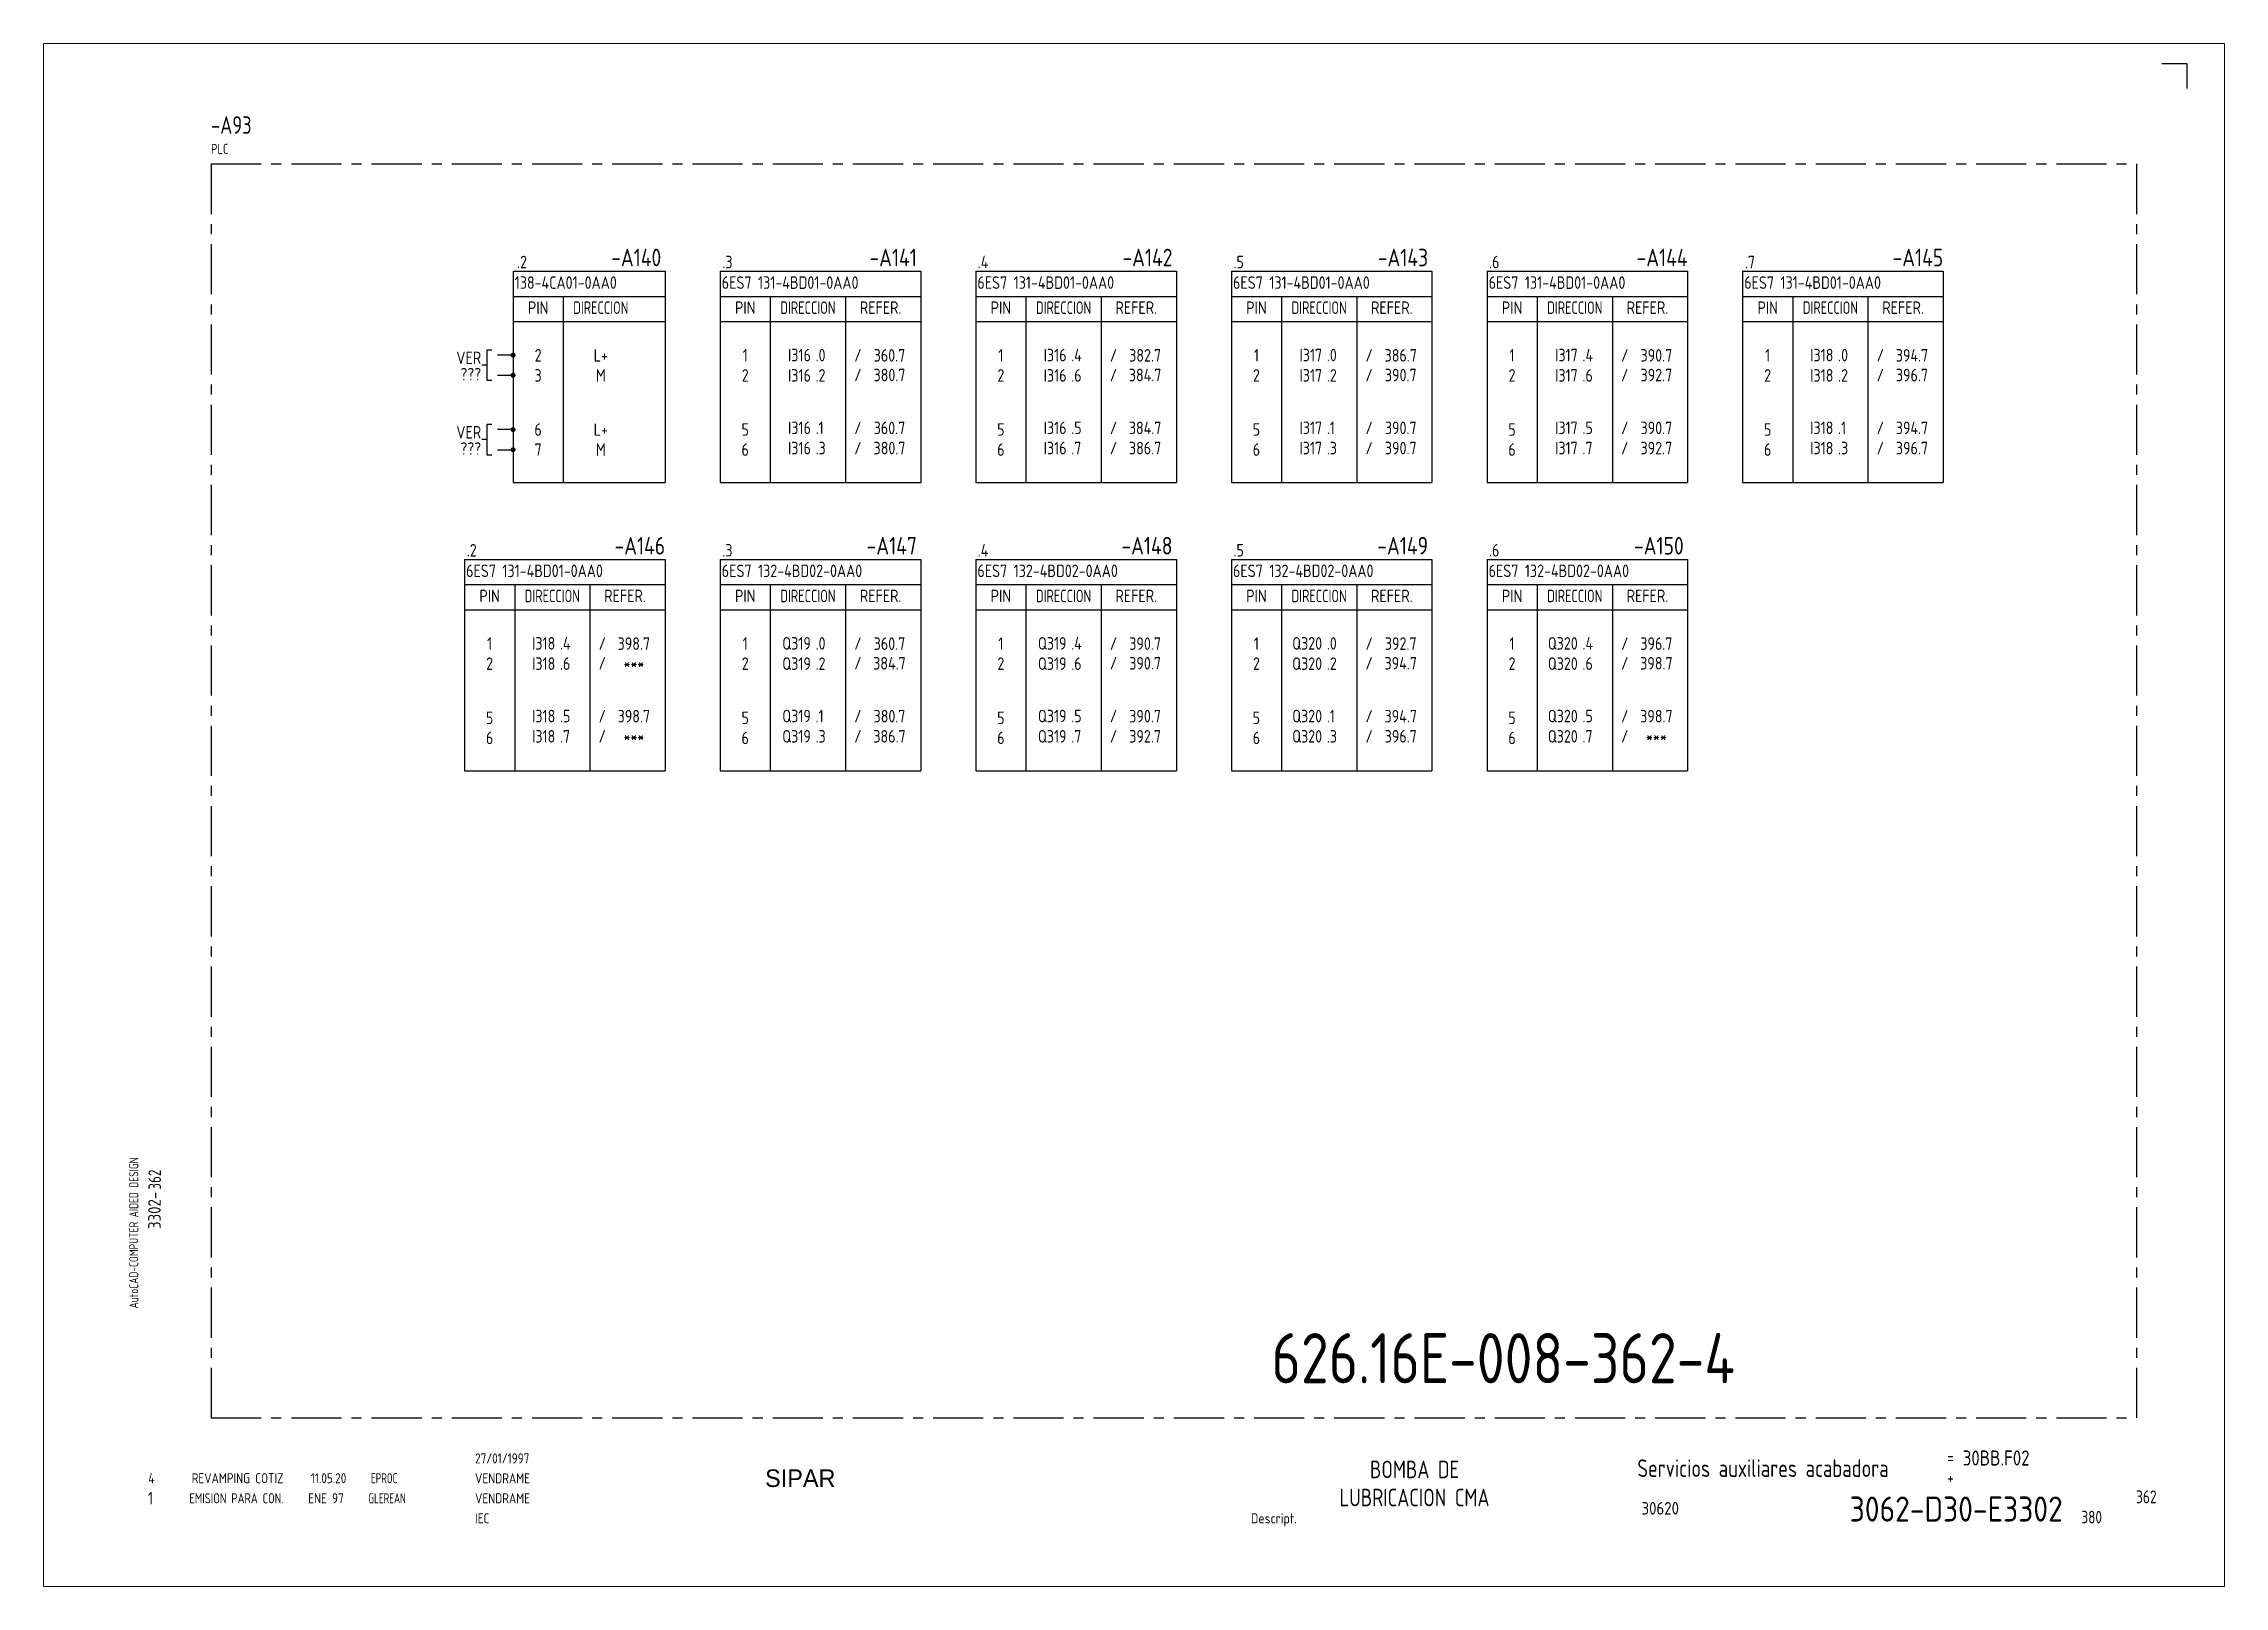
# Paper-space layout 'Presentación1' of a CAD drawing. Extents: x -8 to 427, y -6 to 301.
# The model-space entities are those that its viewports show. They can reach past a viewport. Long polylines and large blocks are cut down to what shows.
import ezdxf
from ezdxf.enums import TextEntityAlignment as Align

# ---------------------------------------------------------------- set-up
doc = ezdxf.new("R2010")
doc.units = 0
doc.header["$LTSCALE"] = 8
doc.header["$MEASUREMENT"] = 0
doc.linetypes.add('CENTER', pattern=[2, 1.25, -0.25, 0.25, -0.25])
doc.layers.get('0').update_dxf_attribs({"linetype": 'CONTINUOUS'})
doc.layers.add('CART', color=7, linetype='CONTINUOUS')
doc.styles.add('DIN', font='DIN', dxfattribs={"width": 0.85})
doc.styles.add('UNIV', font='UNIV')

# ---------------------------------------------------------------- blocks, each defined once
blk = doc.blocks.new('WB-FG100')
at = {"layer": 'CART', "color": 1}
for p, q in [((415, 297), (420, 297)), ((420, 297), (420, 292))]:
    blk.add_line(p, q, dxfattribs=at)
at = {"layer": 'CART', "color": 1, "style": 'DIN', "width": 0.8}
blk.add_text('AutoCAD-COMPUTER AIDED DESIGN', height=1.8, rotation=90, dxfattribs=at).set_placement((11.47, 48.84))
at = {"layer": 'CART', "color": 3, "style": 'DIN', "width": 0.8}
for s, p in [('=', (372.24, 17.91)), ('+', (372.24, 13.87))]:
    blk.add_text(s, height=2.5, dxfattribs=at).set_placement(p)
at = {"layer": 'CART', "color": 7, "style": 'DIN', "width": 0.9}
blk.add_attdef('FILE', text='', height=2.5, rotation=90, dxfattribs=at).set_placement((15.95, 68.38), align=Align.CENTER)
for tag, p in [('MOD-3', (13.92, 19)), ('MOD-2', (13.92, 15)), ('MOD-1', (13.92, 11)), ('NR.COMMESSA', (315, 9))]:
    blk.add_attdef(tag, text='', height=2.5, dxfattribs=at).set_placement(p, align=Align.MIDDLE)
at = {"layer": 'CART', "color": 7, "style": 'DIN'}
for tag, width, p in [('REV-3', 0.9, (21.66, 19)), ('DATA-3', 0.9, (45.37, 19)), ('NOME-3', 0.9, (57.37, 19)), ('REV-2', 0.9, (21.66, 15)), ('DATA-2', 0.9, (45.37, 15)), ('NOME-2', 0.9, (57.37, 15)), ('REV-1', 0.9, (21.66, 11)), ('DATA-1', 0.9, (45.37, 11)), ('NOME-1', 0.7, (57.37, 11))]:
    blk.add_attdef(tag, text='', height=2, dxfattribs=dict(at, width=width)).set_placement(p, align=Align.MIDDLE_LEFT)
at = {"layer": 'CART', "color": 7, "style": 'DIN', "width": 0.9}
for tag, p, height in [('DATA', (78.64, 17.94), 2), ('ESECUTORE', (78.64, 13.97), 2), ('CONTROLLORE', (78.64, 9.99), 2), ('NORMA', (78.64, 6.01), 2), ('SEGUE', (398.93, 5.65), 2.8)]:
    blk.add_attdef(tag, p, '', height=height, dxfattribs=at)
at = {"layer": 'CART', "color": 2, "style": 'DIN', "width": 0.9}
for tag, p in [('TITOLO-1/3', (266.5, 18.23)), ('TITOLO-1/2', (266.5, 15.73)), ('TITOLO-2/3', (266.5, 13.18)), ('TITOLO-3/3', (266.5, 8.13)), ('TITOLO-2/2', (266.5, 10.68))]:
    blk.add_attdef(tag, text='', height=3.5, dxfattribs=at).set_placement(p, align=Align.MIDDLE)
at = {"layer": 'CART', "color": 3, "style": 'DIN', "width": 0.9}
blk.add_attdef('ASSIEME', text='', height=3.5, dxfattribs=at).set_placement((334, 17), align=Align.MIDDLE)
at = {"layer": 'CART', "color": 3, "style": 'DIN', "width": 0.85}
for tag, p in [('=', (375.33, 16.63)), ('+', (375.33, 12.76))]:
    blk.add_attdef(tag, text='', height=3, dxfattribs=at).set_placement(p, align=Align.BOTTOM_LEFT)
at = {"layer": 'CART', "color": 2, "style": 'DIN', "width": 0.9}
blk.add_attdef('DISEGNO', text='', height=5, dxfattribs=at).set_placement((395.27, 6.35), align=Align.RIGHT)
at = {"layer": 'CART', "color": 3, "style": 'DIN', "width": 0.9}
blk.add_attdef('FOGLIO', text='', height=2.8, dxfattribs=at).set_placement((414.2, 9.56), align=Align.RIGHT)
at = {"layer": 'CART', "color": 1, "style": 'DIN', "width": 0.9}
blk.add_attdef('TIPOLOGIA', (233.37, 6), '', height=2, dxfattribs=at)

msp = doc.modelspace()

# ---------------------------------------------------------------- linework, layer by layer
at = {"color": 3, "linetype": 'CENTER'}
for p, q in [((594.5, 277), (978.5, 277)), ((594.5, 277), (594.5, 27)), ((978.5, 277), (978.5, 27)), ((594.5, 27), (978.5, 27))]:
    msp.add_line(p, q, dxfattribs=at)
at = {"color": 3}
for p, q in [((654.72, 255.59), (654.72, 213.46)), ((654.72, 255.59), (685.04, 255.59)), ((685.04, 255.59), (685.04, 213.46)), ((696.02, 255.59), (736.02, 255.59)), ((696.02, 255.59), (696.02, 213.46)), ((736.02, 255.59), (736.02, 213.46)), ((747, 255.59), (747, 213.46)), ((747, 255.59), (787, 255.59)), ((787, 255.59), (787, 213.46)), ((797.97, 255.59), (837.97, 255.59)), ((797.97, 255.59), (797.97, 213.46)), ((837.97, 255.59), (837.97, 213.46)), ((848.95, 255.59), (888.95, 255.59)), ((848.95, 255.59), (848.95, 213.46)), ((888.95, 255.59), (888.95, 213.46)), ((899.93, 255.59), (939.93, 255.59)), ((899.93, 255.59), (899.93, 213.46)), ((939.93, 255.59), (939.93, 213.46)), ((654.72, 250.59), (685.04, 250.59)), ((664.72, 250.59), (664.72, 213.46)), ((696.02, 250.59), (736.02, 250.59)), ((706.02, 250.59), (706.02, 213.46)), ((721.02, 250.59), (721.02, 213.46)), ((747, 250.59), (787, 250.59)), ((757, 250.59), (757, 213.46)), ((772, 250.59), (772, 213.46)), ((797.97, 250.59), (837.97, 250.59)), ((807.97, 250.59), (807.97, 213.46)), ((822.97, 250.59), (822.97, 213.46)), ((848.95, 250.59), (888.95, 250.59)), ((858.95, 250.59), (858.95, 213.46)), ((873.95, 250.59), (873.95, 213.46)), ((899.93, 250.59), (939.93, 250.59)), ((909.93, 250.59), (909.93, 213.46)), ((924.93, 250.59), (924.93, 213.46)), ((654.72, 245.59), (685.04, 245.59)), ((696.02, 245.59), (736.02, 245.59)), ((747, 245.59), (787, 245.59)), ((797.97, 245.59), (837.97, 245.59)), ((848.95, 245.59), (888.95, 245.59)), ((899.93, 245.59), (939.93, 245.59)), ((654.72, 213.46), (685.04, 213.46)), ((696.02, 213.46), (736.02, 213.46)), ((747, 213.46), (787, 213.46)), ((797.97, 213.46), (837.97, 213.46)), ((848.95, 213.46), (888.95, 213.46)), ((899.93, 213.46), (939.93, 213.46)), ((645.04, 198.13), (685.04, 198.13)), ((645.04, 198.13), (645.04, 156)), ((685.04, 198.13), (685.04, 156)), ((696.02, 198.13), (696.02, 156)), ((696.02, 198.13), (736.02, 198.13)), ((736.02, 198.13), (736.02, 156)), ((747, 198.13), (787, 198.13)), ((747, 198.13), (747, 156)), ((787, 198.13), (787, 156)), ((797.97, 198.13), (837.97, 198.13)), ((797.97, 198.13), (797.97, 156)), ((837.97, 198.13), (837.97, 156)), ((848.95, 198.13), (888.95, 198.13)), ((848.95, 198.13), (848.95, 156)), ((888.95, 198.13), (888.95, 156)), ((645.04, 193.13), (685.04, 193.13)), ((655.04, 193.13), (655.04, 156)), ((670.04, 193.13), (670.04, 156)), ((696.02, 193.13), (736.02, 193.13)), ((706.02, 193.13), (706.02, 156)), ((721.02, 193.13), (721.02, 156)), ((747, 193.13), (787, 193.13)), ((757, 193.13), (757, 156)), ((772, 193.13), (772, 156)), ((797.97, 193.13), (837.97, 193.13)), ((807.97, 193.13), (807.97, 156)), ((822.97, 193.13), (822.97, 156)), ((848.95, 193.13), (888.95, 193.13)), ((858.95, 193.13), (858.95, 156)), ((873.95, 193.13), (873.95, 156)), ((645.04, 188.13), (685.04, 188.13)), ((696.02, 188.13), (736.02, 188.13)), ((747, 188.13), (787, 188.13)), ((797.97, 188.13), (837.97, 188.13)), ((848.95, 188.13), (888.95, 188.13)), ((645.04, 156), (685.04, 156)), ((696.02, 156), (736.02, 156)), ((747, 156), (787, 156)), ((797.97, 156), (837.97, 156)), ((848.95, 156), (888.95, 156))]:
    msp.add_line(p, q, dxfattribs=at)
for p, q in [((649.5, 239.87), (649.5, 233.87)), ((650.5, 239.87), (649.5, 239.87)), ((649.5, 236.87), (648.5, 236.87)), ((654.72, 238.87), (651.6, 238.87)), ((651.6, 234.87), (654.72, 234.87)), ((649.5, 233.87), (650.5, 233.87)), ((649.5, 222.03), (648.5, 222.03)), ((649.5, 225.03), (649.5, 219.03)), ((650.5, 225.03), (649.5, 225.03)), ((654.72, 224.03), (651.6, 224.03)), ((649.5, 219.03), (650.5, 219.03)), ((651.6, 220.03), (654.72, 220.03))]:
    msp.add_line(p, q)
at = {"linetype": 'Continuous', "const_width": 0.5}
for points in [[(654.47, 238.87, 1), (654.97, 238.87, 1)], [(654.47, 234.87, 1), (654.97, 234.87, 1)], [(654.47, 224.03, 1), (654.97, 224.03, 1)], [(654.47, 220.03, 1), (654.97, 220.03, 1)]]:
    msp.add_lwpolyline(points, format="xyb", close=True, dxfattribs=at)

# ---------------------------------------------------------------- block references
at = {"layer": 'CART'}
ref = msp.add_blockref('WB-FG100', (568.5, 0), dxfattribs=at)
ref.add_attrib('TIPOLOGIA', 'Descript.', (801.87, 6), dxfattribs={"color": 1, "height": 2, "style": 'DIN', "width": 0.9})
ref.add_attrib('ASSIEME', 'Servicios auxiliares acabadora', dxfattribs={"color": 3, "height": 3.5, "style": 'DIN', "width": 0.8}).set_placement((904, 17), align=Align.MIDDLE)
ref.add_attrib('=', '30BB.F02', dxfattribs={"color": 3, "height": 3, "style": 'DIN', "width": 0.85}).set_placement((943.83, 16.63), align=Align.BOTTOM_LEFT)
ref.add_attrib('NR.COMMESSA', '30620', dxfattribs={"color": 7, "height": 2.5, "style": 'DIN', "width": 0.9}).set_placement((883.5, 9), align=Align.MIDDLE)
ref.add_attrib('DISEGNO', '3062-D30-E3302', dxfattribs={"color": 2, "height": 5, "style": 'DIN', "width": 0.9}).set_placement((963.77, 6.35), align=Align.RIGHT)
ref.add_attrib('DATA', '27/01/1997', (647.14, 17.94), dxfattribs={"color": 7, "height": 2, "style": 'DIN', "width": 0.85})
ref.add_attrib('ESECUTORE', 'VENDRAME', (647.14, 13.97), dxfattribs={"color": 7, "height": 2, "style": 'DIN', "width": 0.85})
ref.add_attrib('CONTROLLORE', 'VENDRAME', (647.14, 9.99), dxfattribs={"color": 7, "height": 2, "style": 'DIN', "width": 0.85})
ref.add_attrib('NORMA', 'IEC', (647.14, 6.01), dxfattribs={"color": 7, "height": 2, "style": 'DIN', "width": 0.85})
ref.add_attrib('MOD-1', '1', dxfattribs={"color": 7, "height": 2.5, "style": 'DIN', "width": 0.9}).set_placement((582.42, 11), align=Align.MIDDLE)
ref.add_attrib('REV-1', 'EMISION PARA CON.', dxfattribs={"color": 7, "height": 2, "style": 'DIN', "width": 0.8}).set_placement((590.16, 11), align=Align.MIDDLE_LEFT)
ref.add_attrib('DATA-1', 'ENE 97', dxfattribs={"color": 7, "height": 2, "style": 'DIN', "width": 0.85}).set_placement((613.87, 11), align=Align.MIDDLE_LEFT)
ref.add_attrib('NOME-1', 'GLEREAN', dxfattribs={"color": 7, "height": 2, "style": 'DIN', "width": 0.7}).set_placement((625.87, 11), align=Align.MIDDLE_LEFT)
ref.add_attrib('FILE', '3302-', dxfattribs={"color": 7, "height": 2.5, "rotation": 90, "style": 'DIN', "width": 0.9}).set_placement((584.45, 68.38), align=Align.CENTER)

# ---------------------------------------------------------------- texts
at = {"color": 3, "style": 'DIN', "width": 0.8}
msp.add_text('-A93', height=3.5, dxfattribs=at).set_placement((594.5, 283))
at = {"style": 'DIN'}
for s, height, width, p in [('PLC', 2, 0.8, (594.5, 279)), ('138-4CA01-0AA0', 2.5, 0.85, (655.05, 252.09)), ('6ES7 131-4BD01-0AA0', 2.5, 0.85, (696.34, 252.09)), ('6ES7 131-4BD01-0AA0', 2.5, 0.85, (747.32, 252.09)), ('6ES7 131-4BD01-0AA0', 2.5, 0.85, (798.3, 252.09)), ('6ES7 131-4BD01-0AA0', 2.5, 0.85, (849.27, 252.09)), ('6ES7 131-4BD01-0AA0', 2.5, 0.85, (900.25, 252.09)), ('.0', 2.5, 0.85, (715.05, 237.64)), ('.4', 2.5, 0.85, (766.03, 237.64)), ('.0', 2.5, 0.85, (817.01, 237.64)), ('.4', 2.5, 0.85, (867.99, 237.64)), ('.0', 2.5, 0.85, (918.97, 237.64)), ('.2', 2.5, 0.85, (715.05, 233.59)), ('.6', 2.5, 0.85, (766.03, 233.59)), ('.2', 2.5, 0.85, (817.01, 233.59)), ('.6', 2.5, 0.85, (867.99, 233.59)), ('.2', 2.5, 0.85, (918.97, 233.59)), ('.1', 2.5, 0.85, (715.05, 223.14)), ('.5', 2.5, 0.85, (766.03, 223.14)), ('.1', 2.5, 0.85, (817.01, 223.14)), ('.5', 2.5, 0.85, (867.99, 223.14)), ('.1', 2.5, 0.85, (918.97, 223.14)), ('.3', 2.5, 0.85, (715.05, 219.1)), ('.7', 2.5, 0.85, (766.03, 219.1)), ('.3', 2.5, 0.85, (817.01, 219.1)), ('.7', 2.5, 0.85, (867.99, 219.1)), ('.3', 2.5, 0.85, (918.97, 219.1)), ('6ES7 131-4BD01-0AA0', 2.5, 0.85, (645.36, 194.63)), ('6ES7 132-4BD02-0AA0', 2.5, 0.85, (696.34, 194.63)), ('6ES7 132-4BD02-0AA0', 2.5, 0.85, (747.32, 194.63)), ('6ES7 132-4BD02-0AA0', 2.5, 0.85, (798.3, 194.63)), ('6ES7 132-4BD02-0AA0', 2.5, 0.85, (849.27, 194.63)), ('.4', 2.5, 0.85, (664.07, 180.17)), ('.0', 2.5, 0.85, (715.05, 180.17)), ('.4', 2.5, 0.85, (766.03, 180.17)), ('.0', 2.5, 0.85, (817.01, 180.17)), ('.4', 2.5, 0.85, (867.99, 180.17)), ('.6', 2.5, 0.85, (664.07, 176.13)), ('.2', 2.5, 0.85, (715.05, 176.13)), ('.6', 2.5, 0.85, (766.03, 176.13)), ('.2', 2.5, 0.85, (817.01, 176.13)), ('.6', 2.5, 0.85, (867.99, 176.13)), ('.5', 2.5, 0.85, (664.07, 165.68)), ('.1', 2.5, 0.85, (715.05, 165.68)), ('.5', 2.5, 0.85, (766.03, 165.68)), ('.1', 2.5, 0.85, (817.01, 165.68)), ('.5', 2.5, 0.85, (867.99, 165.68)), ('.7', 2.5, 0.85, (664.07, 161.64)), ('.3', 2.5, 0.85, (715.05, 161.64)), ('.7', 2.5, 0.85, (766.03, 161.64)), ('.3', 2.5, 0.85, (817.01, 161.64)), ('.7', 2.5, 0.85, (867.99, 161.64)), ('380', 2.5, 0.8, (967.5, 6))]:
    msp.add_text(s, height=height, dxfattribs=dict(at, width=width)).set_placement(p)
at = {"style": 'DIN', "width": 0.85}
for s, p in [('.2', (656.51, 256.19)), ('.3', (697.47, 256.19)), ('.4', (748.45, 256.19)), ('.5', (799.43, 256.19)), ('.6', (850.4, 256.19)), ('.7', (901.38, 256.19)), ('PIN', (659.72, 247.09)), ('PIN', (701.02, 247.09)), ('REFER.', (728.02, 247.09)), ('PIN', (752, 247.09)), ('REFER.', (779, 247.09)), ('PIN', (802.97, 247.09)), ('REFER.', (829.97, 247.09)), ('PIN', (853.95, 247.09)), ('REFER.', (880.95, 247.09)), ('PIN', (904.93, 247.09)), ('REFER.', (931.93, 247.09)), ('2', (659.72, 237.59)), ('L+', (672.22, 237.59)), ('1', (701.02, 237.59)), ('/', (723.48, 237.59)), ('360.7', (729.79, 237.59)), ('1', (752, 237.59)), ('/', (774.46, 237.59)), ('382.7', (780.77, 237.59)), ('1', (802.97, 237.59)), ('/', (825.44, 237.59)), ('386.7', (831.75, 237.59)), ('1', (853.95, 237.59)), ('/', (876.42, 237.59)), ('390.7', (882.73, 237.59)), ('1', (904.93, 237.59)), ('/', (927.39, 237.59)), ('394.7', (933.7, 237.59)), ('3', (659.72, 233.59)), ('M', (672.22, 233.59)), ('2', (701.02, 233.59)), ('/', (723.48, 233.66)), ('380.7', (729.79, 233.66)), ('2', (752, 233.59)), ('/', (774.46, 233.66)), ('384.7', (780.77, 233.66)), ('2', (802.97, 233.59)), ('/', (825.44, 233.66)), ('390.7', (831.75, 233.66)), ('2', (853.95, 233.59)), ('/', (876.42, 233.66)), ('392.7', (882.73, 233.66)), ('2', (904.93, 233.59)), ('/', (927.39, 233.66)), ('396.7', (933.7, 233.66)), ('6', (659.72, 222.8)), ('L+', (672.22, 222.8)), ('5', (701.02, 222.8)), ('/', (723.48, 223.12)), ('360.7', (729.79, 223.12)), ('5', (752, 222.8)), ('/', (774.46, 223.12)), ('384.7', (780.77, 223.12)), ('5', (802.97, 222.8)), ('/', (825.44, 223.12)), ('390.7', (831.75, 223.12)), ('5', (853.95, 222.8)), ('/', (876.42, 223.12)), ('390.7', (882.73, 223.12)), ('5', (904.93, 222.8)), ('/', (927.39, 223.12)), ('394.7', (933.7, 223.12)), ('7', (659.72, 218.8)), ('M', (672.22, 218.8)), ('6', (701.02, 218.8)), ('/', (723.48, 219.1)), ('380.7', (729.79, 219.1)), ('6', (752, 218.8)), ('/', (774.46, 219.1)), ('386.7', (780.77, 219.1)), ('6', (802.97, 218.8)), ('/', (825.44, 219.1)), ('390.7', (831.75, 219.1)), ('6', (853.95, 218.8)), ('/', (876.42, 219.1)), ('392.7', (882.73, 219.1)), ('6', (904.93, 218.8)), ('/', (927.39, 219.1)), ('396.7', (933.7, 219.1)), ('.2', (646.49, 198.73)), ('.3', (697.47, 198.73)), ('.4', (748.45, 198.73)), ('.5', (799.43, 198.73)), ('.6', (850.4, 198.73)), ('PIN', (650.04, 189.63)), ('REFER.', (677.04, 189.63)), ('PIN', (701.02, 189.63)), ('REFER.', (728.02, 189.63)), ('PIN', (752, 189.63)), ('REFER.', (779, 189.63)), ('PIN', (802.97, 189.63)), ('REFER.', (829.97, 189.63)), ('PIN', (853.95, 189.63)), ('REFER.', (880.95, 189.63)), ('2', (650.04, 176.13)), ('1', (650.04, 180.13)), ('/', (672.5, 180.12)), ('/', (672.5, 176.2)), ('398.7', (678.81, 180.12)), ('2', (701.02, 176.13)), ('1', (701.02, 180.13)), ('/', (723.48, 180.12)), ('/', (723.48, 176.2)), ('384.7', (729.79, 176.2)), ('360.7', (729.79, 180.12)), ('2', (752, 176.13)), ('1', (752, 180.13)), ('/', (774.46, 180.12)), ('/', (774.46, 176.2)), ('390.7', (780.77, 180.12)), ('390.7', (780.77, 176.2)), ('2', (802.97, 176.13)), ('1', (802.97, 180.13)), ('/', (825.44, 180.12)), ('/', (825.44, 176.2)), ('394.7', (831.75, 176.2)), ('392.7', (831.75, 180.12)), ('2', (853.95, 176.13)), ('1', (853.95, 180.13)), ('/', (876.42, 180.12)), ('/', (876.42, 176.2)), ('398.7', (882.73, 176.2)), ('396.7', (882.73, 180.12)), ('***', (678.81, 176.2)), ('5', (650.04, 165.33)), ('/', (672.5, 165.66)), ('398.7', (678.81, 165.66)), ('5', (701.02, 165.33)), ('/', (723.48, 165.66)), ('380.7', (729.79, 165.66)), ('5', (752, 165.33)), ('/', (774.46, 165.66)), ('390.7', (780.77, 165.66)), ('5', (802.97, 165.33)), ('/', (825.44, 165.66)), ('394.7', (831.75, 165.66)), ('5', (853.95, 165.33)), ('/', (876.42, 165.66)), ('398.7', (882.73, 165.66)), ('6', (650.04, 161.33)), ('/', (672.5, 161.64)), ('***', (678.81, 161.64)), ('6', (701.02, 161.33)), ('/', (723.48, 161.64)), ('386.7', (729.79, 161.64)), ('6', (752, 161.33)), ('/', (774.46, 161.64)), ('392.7', (780.77, 161.64)), ('6', (802.97, 161.33)), ('/', (825.44, 161.64)), ('396.7', (831.75, 161.64)), ('6', (853.95, 161.33)), ('/', (876.42, 161.64)), ('***', (882.73, 161.64))]:
    msp.add_text(s, height=2.5, dxfattribs=at).set_placement(p, align=Align.CENTER)
at = {"color": 3, "style": 'DIN'}
for s, height, width, p in [('-A140', 3.5, 0.85, (684.27, 256.59)), ('-A141', 3.5, 0.85, (735.25, 256.59)), ('-A142', 3.5, 0.85, (786.22, 256.59)), ('-A143', 3.5, 0.85, (837.2, 256.59)), ('-A144', 3.5, 0.85, (888.95, 256.59)), ('-A145', 3.5, 0.85, (939.93, 256.59)), ('-A146', 3.5, 0.85, (685.04, 199.13)), ('-A147', 3.5, 0.85, (735.25, 199.13)), ('-A148', 3.5, 0.85, (786.22, 199.13)), ('-A149', 3.5, 0.85, (837.2, 199.13)), ('-A150', 3.5, 0.85, (888.18, 199.13)), ('362', 2.56, 0.8, (982.5, 10))]:
    msp.add_text(s, height=height, dxfattribs=dict(at, width=width)).set_placement(p, align=Align.RIGHT)
at = {"style": 'DIN', "width": 0.596129}
for p, p2 in [((666.72, 247.09), (677.72, 247.09)), ((708.02, 247.09), (719.02, 247.09)), ((759, 247.09), (770, 247.09)), ((809.97, 247.09), (820.97, 247.09)), ((860.95, 247.09), (871.95, 247.09)), ((911.93, 247.09), (922.93, 247.09)), ((657.04, 189.63), (668.04, 189.63)), ((708.02, 189.63), (719.02, 189.63)), ((759, 189.63), (770, 189.63)), ((809.97, 189.63), (820.97, 189.63)), ((860.95, 189.63), (871.95, 189.63))]:
    msp.add_text('DIRECCION', height=2.5, dxfattribs=at).set_placement(p, p2, align=Align.FIT)
at = {"style": 'DIN', "width": 0.85}
for s, p in [('VER', (648.36, 237.09)), ('I316', (714.12, 237.64)), ('I316', (765.1, 237.64)), ('I317', (816.07, 237.64)), ('I317', (867.05, 237.64)), ('I318', (918.03, 237.64)), ('???', (648.36, 233.82)), ('I316', (714.12, 233.59)), ('I316', (765.1, 233.59)), ('I317', (816.07, 233.59)), ('I317', (867.05, 233.59)), ('I318', (918.03, 233.59)), ('VER', (648.36, 222.25)), ('I316', (714.12, 223.14)), ('I316', (765.1, 223.14)), ('I317', (816.07, 223.14)), ('I317', (867.05, 223.14)), ('I318', (918.03, 223.14)), ('???', (648.36, 218.99)), ('I316', (714.12, 219.1)), ('I316', (765.1, 219.1)), ('I317', (816.07, 219.1)), ('I317', (867.05, 219.1)), ('I318', (918.03, 219.1)), ('I318', (663.14, 180.17)), ('Q319', (714.12, 180.17)), ('Q319', (765.1, 180.17)), ('Q320', (816.07, 180.17)), ('Q320', (867.05, 180.17)), ('I318', (663.14, 176.13)), ('Q319', (714.12, 176.13)), ('Q319', (765.1, 176.13)), ('Q320', (816.07, 176.13)), ('Q320', (867.05, 176.13)), ('I318', (663.14, 165.68)), ('Q319', (714.12, 165.68)), ('Q319', (765.1, 165.68)), ('Q320', (816.07, 165.68)), ('Q320', (867.05, 165.68)), ('I318', (663.14, 161.64)), ('Q319', (714.12, 161.64)), ('Q319', (765.1, 161.64)), ('Q320', (816.07, 161.64)), ('Q320', (867.05, 161.64))]:
    msp.add_text(s, height=2.5, dxfattribs=at).set_placement(p, align=Align.RIGHT)
at = {"style": 'DIN', "width": 0.8}
msp.add_text('362', height=2.5, rotation=90, dxfattribs=at).set_placement((584.5, 72.5))
at = {"color": 3, "style": 'DIN', "width": 0.8}
for s, p in [('BOMBA DE', (834.5, 15)), ('LUBRICACION CMA', (834.5, 9.4))]:
    msp.add_text(s, height=3.5, dxfattribs=at).set_placement(p, align=Align.CENTER)
at = {"linetype": 'Continuous', "style": 'DIN'}
for s, width, p in [('4', 0.85, (582, 14)), ('REVAMPING COTIZ', 0.85, (590.63, 14)), ('11.05.20', 0.85, (614.38, 14)), ('EPROC', 0.7, (626.38, 14))]:
    msp.add_text(s, height=2, dxfattribs=dict(at, width=width)).set_placement(p)
at = {"color": 2, "insert": (805.97, 43.92), "char_height": 10, "width": 111.0411, "attachment_point": 1, "style": 'DIN'}
msp.add_mtext('626.16E-008-362-4', dxfattribs=at)
at = {"layer": 'CART', "color": 2, "linetype": 'Continuous', "style": 'UNIV'}
msp.add_text('SIPAR', height=3.5, dxfattribs=at).set_placement((712, 13.25), align=Align.CENTER)

psp = doc.layouts.new('Presentación1')

# ---------------------------------------------------------------- viewports
at = {"layer": '0', "linetype": 'Continuous'}
psp.add_viewport(center=(209.76, 147.31), size=(434.91, 307.5403), view_center_point=(778.55, 147.21), view_height=307.5406, dxfattribs=at)

doc.saveas('drawing.dxf')
